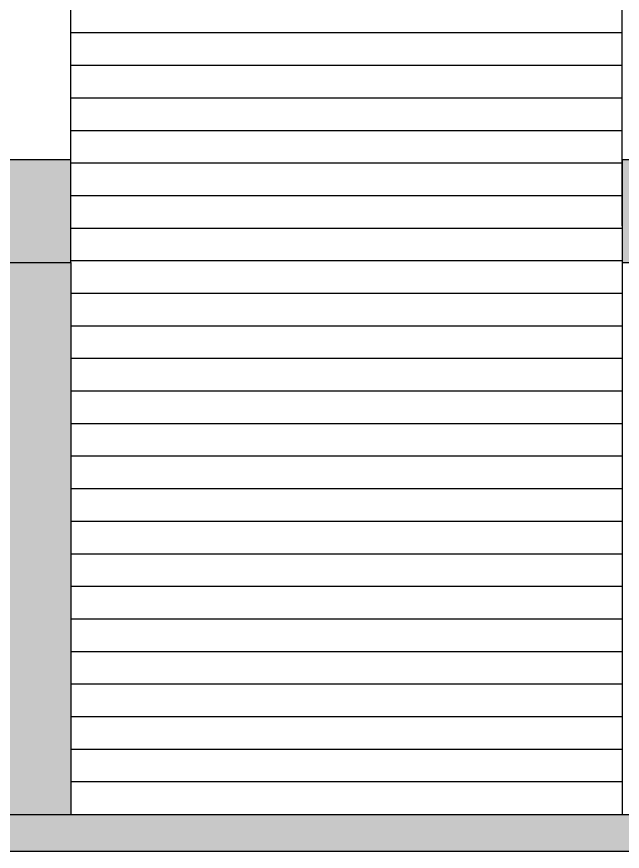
# Model space of a CAD drawing. Header units: millimetres. Extents: x 3409 to 3822, y 896 to 1108.
# Drawn here: x 3723.17 to 3726.464, y 1037.441 to 1041.977 of the extents above; entities that cross this region are included whole.
import ezdxf

# ---------------------------------------------------------------- set-up
doc = ezdxf.new("R2010")
doc.units = ezdxf.units.MM
for name, color, linetype in [('a-epipla', 8, 'Continuous'), ('a-toixoi', 5, 'Continuous'), ('toixoi_provolh', 150, 'Continuous')]:
    doc.layers.add(name, color=color, linetype=linetype)

msp = doc.modelspace()

# ---------------------------------------------------------------- hatches: boundary and pattern name
at = {"layer": 'a-epipla', "true_color": 0xc7c8ca}
h = msp.add_hatch(color=9, dxfattribs=at)
h.dxf.hatch_style = 1
h.paths.add_polyline_path([(3693.2639, 1041.2005), (3676.9639, 1041.2005), (3676.9639, 1040.6405), (3693.2639, 1040.6405)])
h.paths.add_polyline_path([(3743.3639, 1041.2005), (3726.4639, 1041.2005), (3726.4639, 1040.6405), (3742.7639, 1040.6405), (3742.7639, 1037.4405), (3743.3639, 1037.4405)])
h = msp.add_hatch(color=9, dxfattribs=at)
h.dxf.hatch_style = 1
h.paths.add_polyline_path([(3711.3639, 1041.2005), (3711.3639, 1040.6405), (3723.4639, 1040.6405), (3723.4639, 1041.2005)])
h = msp.add_hatch(color=9, dxfattribs=at)
h.dxf.hatch_style = 1
h.paths.add_polyline_path([(3742.7639, 1037.6405), (3676.9639, 1037.6405), (3676.9639, 1037.4405), (3742.7639, 1037.4405)])
at = {"layer": 'toixoi_provolh', "true_color": 0xa7a8aa}
h = msp.add_hatch(color=253, dxfattribs=at)
h.dxf.hatch_style = 1
h.paths.add_polyline_path([(3716.2639, 1040.6405), (3713.2639, 1040.6405), (3713.2639, 1040.2405), (3716.2639, 1040.2405)])
h.paths.add_polyline_path([(3713.2639, 1040.6405), (3712.8639, 1040.6405), (3712.8639, 1037.6405), (3713.2639, 1037.6405)])
h.paths.add_polyline_path([(3719.6639, 1040.6405), (3716.6639, 1040.6405), (3716.6639, 1040.2405), (3719.6639, 1040.2405)])
h.paths.add_polyline_path([(3716.6639, 1040.6405), (3716.2639, 1040.6405), (3716.2639, 1040.2405), (3716.2639, 1037.6405), (3716.6639, 1037.6405)])
h.paths.add_polyline_path([(3723.0639, 1040.6405), (3720.0639, 1040.6405), (3720.0639, 1040.2405), (3723.0639, 1040.2405)])
h.paths.add_polyline_path([(3720.0639, 1040.6405), (3719.6639, 1040.6405), (3719.6639, 1040.2405), (3719.6639, 1037.6405), (3720.0639, 1037.6405)])
h.paths.add_polyline_path([(3723.4639, 1040.6405), (3723.0639, 1040.6405), (3723.0639, 1040.2405), (3723.0639, 1037.6405), (3723.4639, 1037.6405)])

# ---------------------------------------------------------------- linework, layer by layer
at = {"layer": 'a-epipla'}
for p, q in [((3723.4639, 1040.8405), (3723.4639, 1046.6431)), ((3726.4639, 1040.8405), (3726.4639, 1046.6431)), ((3726.4639, 1041.8885), (3723.4639, 1041.8885)), ((3726.4639, 1041.7115), (3723.4639, 1041.7115)), ((3726.4639, 1041.5345), (3723.4639, 1041.5345)), ((3726.4639, 1041.3575), (3723.4639, 1041.3575)), ((3726.4639, 1041.1805), (3723.4639, 1041.1805)), ((3726.4639, 1041.0035), (3723.4639, 1041.0035)), ((3726.4639, 1040.8265), (3723.4639, 1040.8265)), ((3726.4639, 1040.6495), (3723.4639, 1040.6495)), ((3726.4639, 1040.4725), (3723.4639, 1040.4725)), ((3726.4639, 1040.2955), (3723.4639, 1040.2955)), ((3726.4639, 1040.1185), (3723.4639, 1040.1185)), ((3726.4639, 1039.9415), (3723.4639, 1039.9415)), ((3726.4639, 1039.7645), (3723.4639, 1039.7645)), ((3726.4639, 1039.5875), (3723.4639, 1039.5875)), ((3726.4639, 1039.4105), (3723.4639, 1039.4105)), ((3726.4639, 1039.2335), (3723.4639, 1039.2335)), ((3726.4639, 1039.0565), (3723.4639, 1039.0565)), ((3726.4639, 1038.8795), (3723.4639, 1038.8795)), ((3726.4639, 1038.7025), (3723.4639, 1038.7025)), ((3726.4639, 1038.5255), (3723.4639, 1038.5255)), ((3726.4639, 1038.3485), (3723.4639, 1038.3485)), ((3726.4639, 1038.1715), (3723.4639, 1038.1715)), ((3726.4639, 1037.9945), (3723.4639, 1037.9945)), ((3726.4639, 1037.8175), (3723.4639, 1037.8175))]:
    msp.add_line(p, q, dxfattribs=at)
at = {"layer": 'a-toixoi'}
for p, q in [((3711.3639, 1041.2005), (3723.4639, 1041.2005)), ((3723.4639, 1040.6405), (3723.4639, 1041.2005)), ((3726.4639, 1041.2005), (3743.3639, 1041.2005)), ((3726.4639, 1041.2005), (3726.4639, 1040.6405)), ((3711.3639, 1040.6405), (3723.4639, 1040.6405)), ((3726.4639, 1040.6405), (3742.7639, 1040.6405)), ((3676.9639, 1037.6405), (3742.7639, 1037.6405)), ((3676.3639, 1037.4405), (3743.3639, 1037.4405))]:
    msp.add_line(p, q, dxfattribs=at)
at = {"layer": 'toixoi_provolh'}
for p, q in [((3723.4639, 1040.6405), (3723.4639, 1037.6405)), ((3726.4639, 1040.6405), (3726.4639, 1037.6405))]:
    msp.add_line(p, q, dxfattribs=at)

doc.saveas('drawing.dxf')
